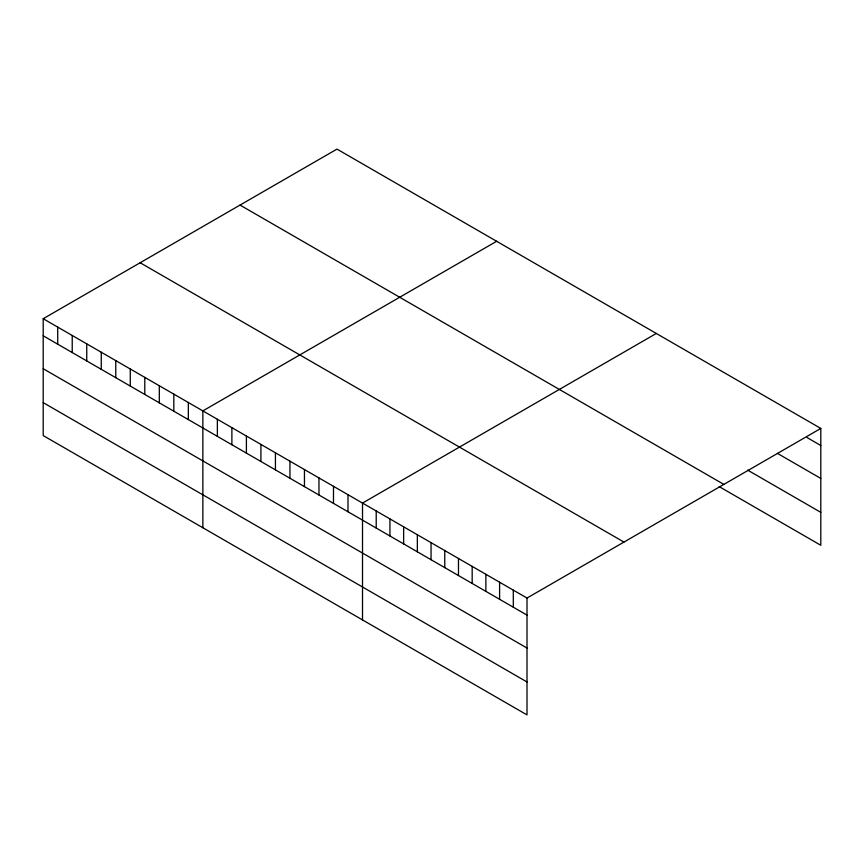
<?xml version="1.0" encoding="UTF-8"?>
<svg xmlns="http://www.w3.org/2000/svg" width="864" height="864" viewBox="0 0 864 864"><rect width="100%" height="100%" fill="white"/><g stroke="black" fill="none" stroke-linecap="round" stroke-linejoin="round"><path stroke-width="1.3" d="M43.2 318.719L527.008 598.05L527.008 714.895L43.2 435.575L43.2 318.719L336.992 149.105L820.8 428.425L820.8 545.281L719.129 486.583M496.649 241.283L202.856 410.897L202.856 527.753M656.305 333.461L362.513 503.075L362.513 619.931M527.008 598.05L820.8 428.425M807.095 437.584L820.8 445.5M777.395 453.362L820.8 478.429M747.695 470.146L820.8 512.352M240.041 205.081L723.848 484.402M140.152 262.742L623.959 542.074M43.2 335.794L527.008 615.114M43.2 368.723L527.008 648.043M43.2 402.646L527.008 681.966M513.302 590.134L513.302 607.198M499.597 582.217L499.597 599.292M485.881 574.301L485.881 591.376M472.176 566.384L472.176 583.459M458.471 558.479L458.471 575.543M444.766 550.562L444.766 567.626M431.05 542.646L431.05 559.721M417.344 534.73L417.344 551.804M403.639 526.813L403.639 543.888M389.934 518.908L389.934 535.972M376.218 510.991L376.218 528.055M347.998 494.694L347.998 511.769M333.482 486.313L333.482 503.388M318.967 477.932L318.967 495.007M304.452 469.552L304.452 486.626M289.948 461.182L289.948 478.246M275.432 452.801L275.432 469.865M260.917 444.42L260.917 461.484M246.402 436.039L246.402 453.103M231.887 427.658L231.887 444.722M217.372 419.278L217.372 436.352M188.341 402.516L188.341 419.591M173.826 394.135L173.826 411.21M159.311 385.754L159.311 402.829M144.796 377.384L144.796 394.448M130.28 369.004L130.28 386.068M115.776 360.623L115.776 377.687M101.261 352.242L101.261 369.306M86.746 343.861L86.746 360.925M72.23 335.48L72.23 352.555M57.715 327.1L57.715 344.174"/></g></svg>
